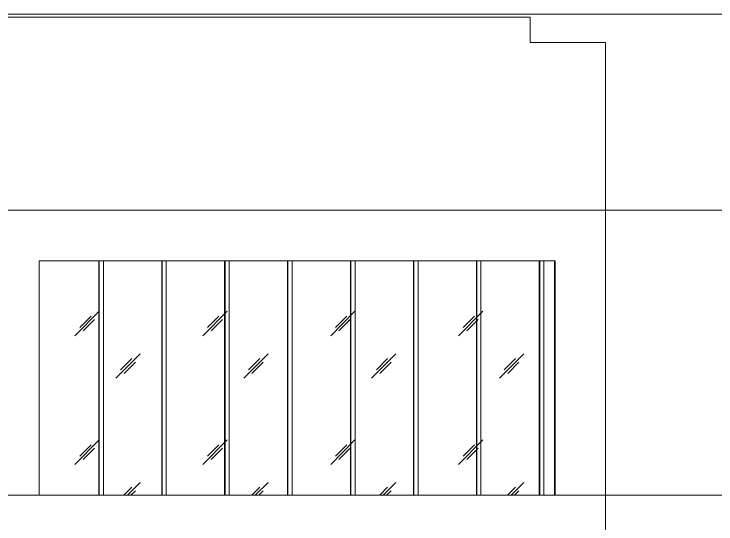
# Model space of a CAD drawing. Header units: millimetres. Extents: x -10599 to 108788, y -9455 to 93550.
# Drawn here: x 86636 to 97712, y 10546 to 18600 of the extents above; entities that cross this region are included whole.
import ezdxf

# ---------------------------------------------------------------- set-up
doc = ezdxf.new("R2010")
doc.units = ezdxf.units.MM
doc.linetypes.add('Centre', pattern=[31.75, 6.35, -4.7625, 15.875, -4.7625])
for name, color, linetype, lineweight in [('A-GLAZ-CWMG', 55, 'Continuous', 5), ('KINH', 152, 'Continuous', 5), ('NET-THAY', 2, 'Continuous', 9), ('TRUC', 225, 'Continuous', 5)]:
    doc.layers.add(name, color=color, linetype=linetype, lineweight=lineweight)

# ---------------------------------------------------------------- blocks, each defined once
blk = doc.blocks.new('System Panel - Glazed-1982925-MẶT ĐỨNG 1-14')
at = {"layer": 'KINH'}
blk.add_line((59420, 11000), (59420, 14700), dxfattribs=at)
blk = doc.blocks.new('Rectangular Mullion - Rectangular Mullion-1978554-MẶT ĐỨNG 1-14')
at = {"layer": 'A-GLAZ-CWMG'}
for p, q in [((41853, 14700), (41853, 11000)), ((41859, 14700), (41859, 11000)), ((41925, 14700), (41925, 11000))]:
    blk.add_line(p, q, dxfattribs=at)

msp = doc.modelspace()

# ---------------------------------------------------------------- hatches: boundary and pattern name
at = {"layer": 'KINH'}
h = msp.add_hatch(dxfattribs=at)
h.set_pattern_fill('FP_11', color=256, angle=360, style=0, pattern_type=2)
h.set_pattern_definition([(45.204, (77638.5, 1401.6), (0.002, 2032), [252.7, -2610.8]), (45.204, (77583.7, 1456.7), (0.002, 2032), [252.7, -2610.8]), (45.204, (77508.4, 1325.7), (0.002, 2032), [544.27, -2319.24]), (45.204, (76266.5, 2763), (0.002, 2032), [252.7, -2610.8]), (45.204, (76211.7, 2818.2), (0.002, 2032), [252.7, -2610.8]), (45.204, (76136.4, 2687.1), (0.002, 2032), [544.27, -2319.24])])
h.paths.add_polyline_path([(95175.3, 11000), (95175.3, 14700), (87033.5, 14700), (87033.5, 11000)])

# ---------------------------------------------------------------- linework, layer by layer
at = {"layer": 'NET-THAY'}
for p, q in [((94778.2, 18550), (41000.5, 18550)), ((94778.2, 18550), (94778.2, 18150)), ((95969.6, 18150), (94778.2, 18150)), ((95969.6, 18150), (95969.6, 0))]:
    msp.add_line(p, q, dxfattribs=at)
msp.add_lwpolyline([(87033.5, 14700), (95175.3, 14700), (95175.3, 11000), (87033.5, 11000)], close=True, dxfattribs=at)
at = {"layer": 'TRUC', "linetype": 'Centre'}
for p, q in [((-10499.5, 18600), (108517.8, 18600)), ((-10499.5, 15500), (108517.8, 15500)), ((-10499.5, 11000), (108517.8, 11000))]:
    msp.add_line(p, q, dxfattribs=at)

# ---------------------------------------------------------------- block references
at = {"layer": 'A-GLAZ-CWMG'}
for p in [(46121.1, 0), (47114, 0), (48106.9, 0), (49099.8, 0), (50092.7, 0), (51085.6, 0), (52078.5, 0), (53071.4, 0)]:
    msp.add_blockref('Rectangular Mullion - Rectangular Mullion-1978554-MẶT ĐỨNG 1-14', p, dxfattribs=at)
at = {"layer": 'KINH'}
msp.add_blockref('System Panel - Glazed-1982925-MẶT ĐỨNG 1-14', (35744.5, 0), dxfattribs=at)

doc.saveas('drawing.dxf')
